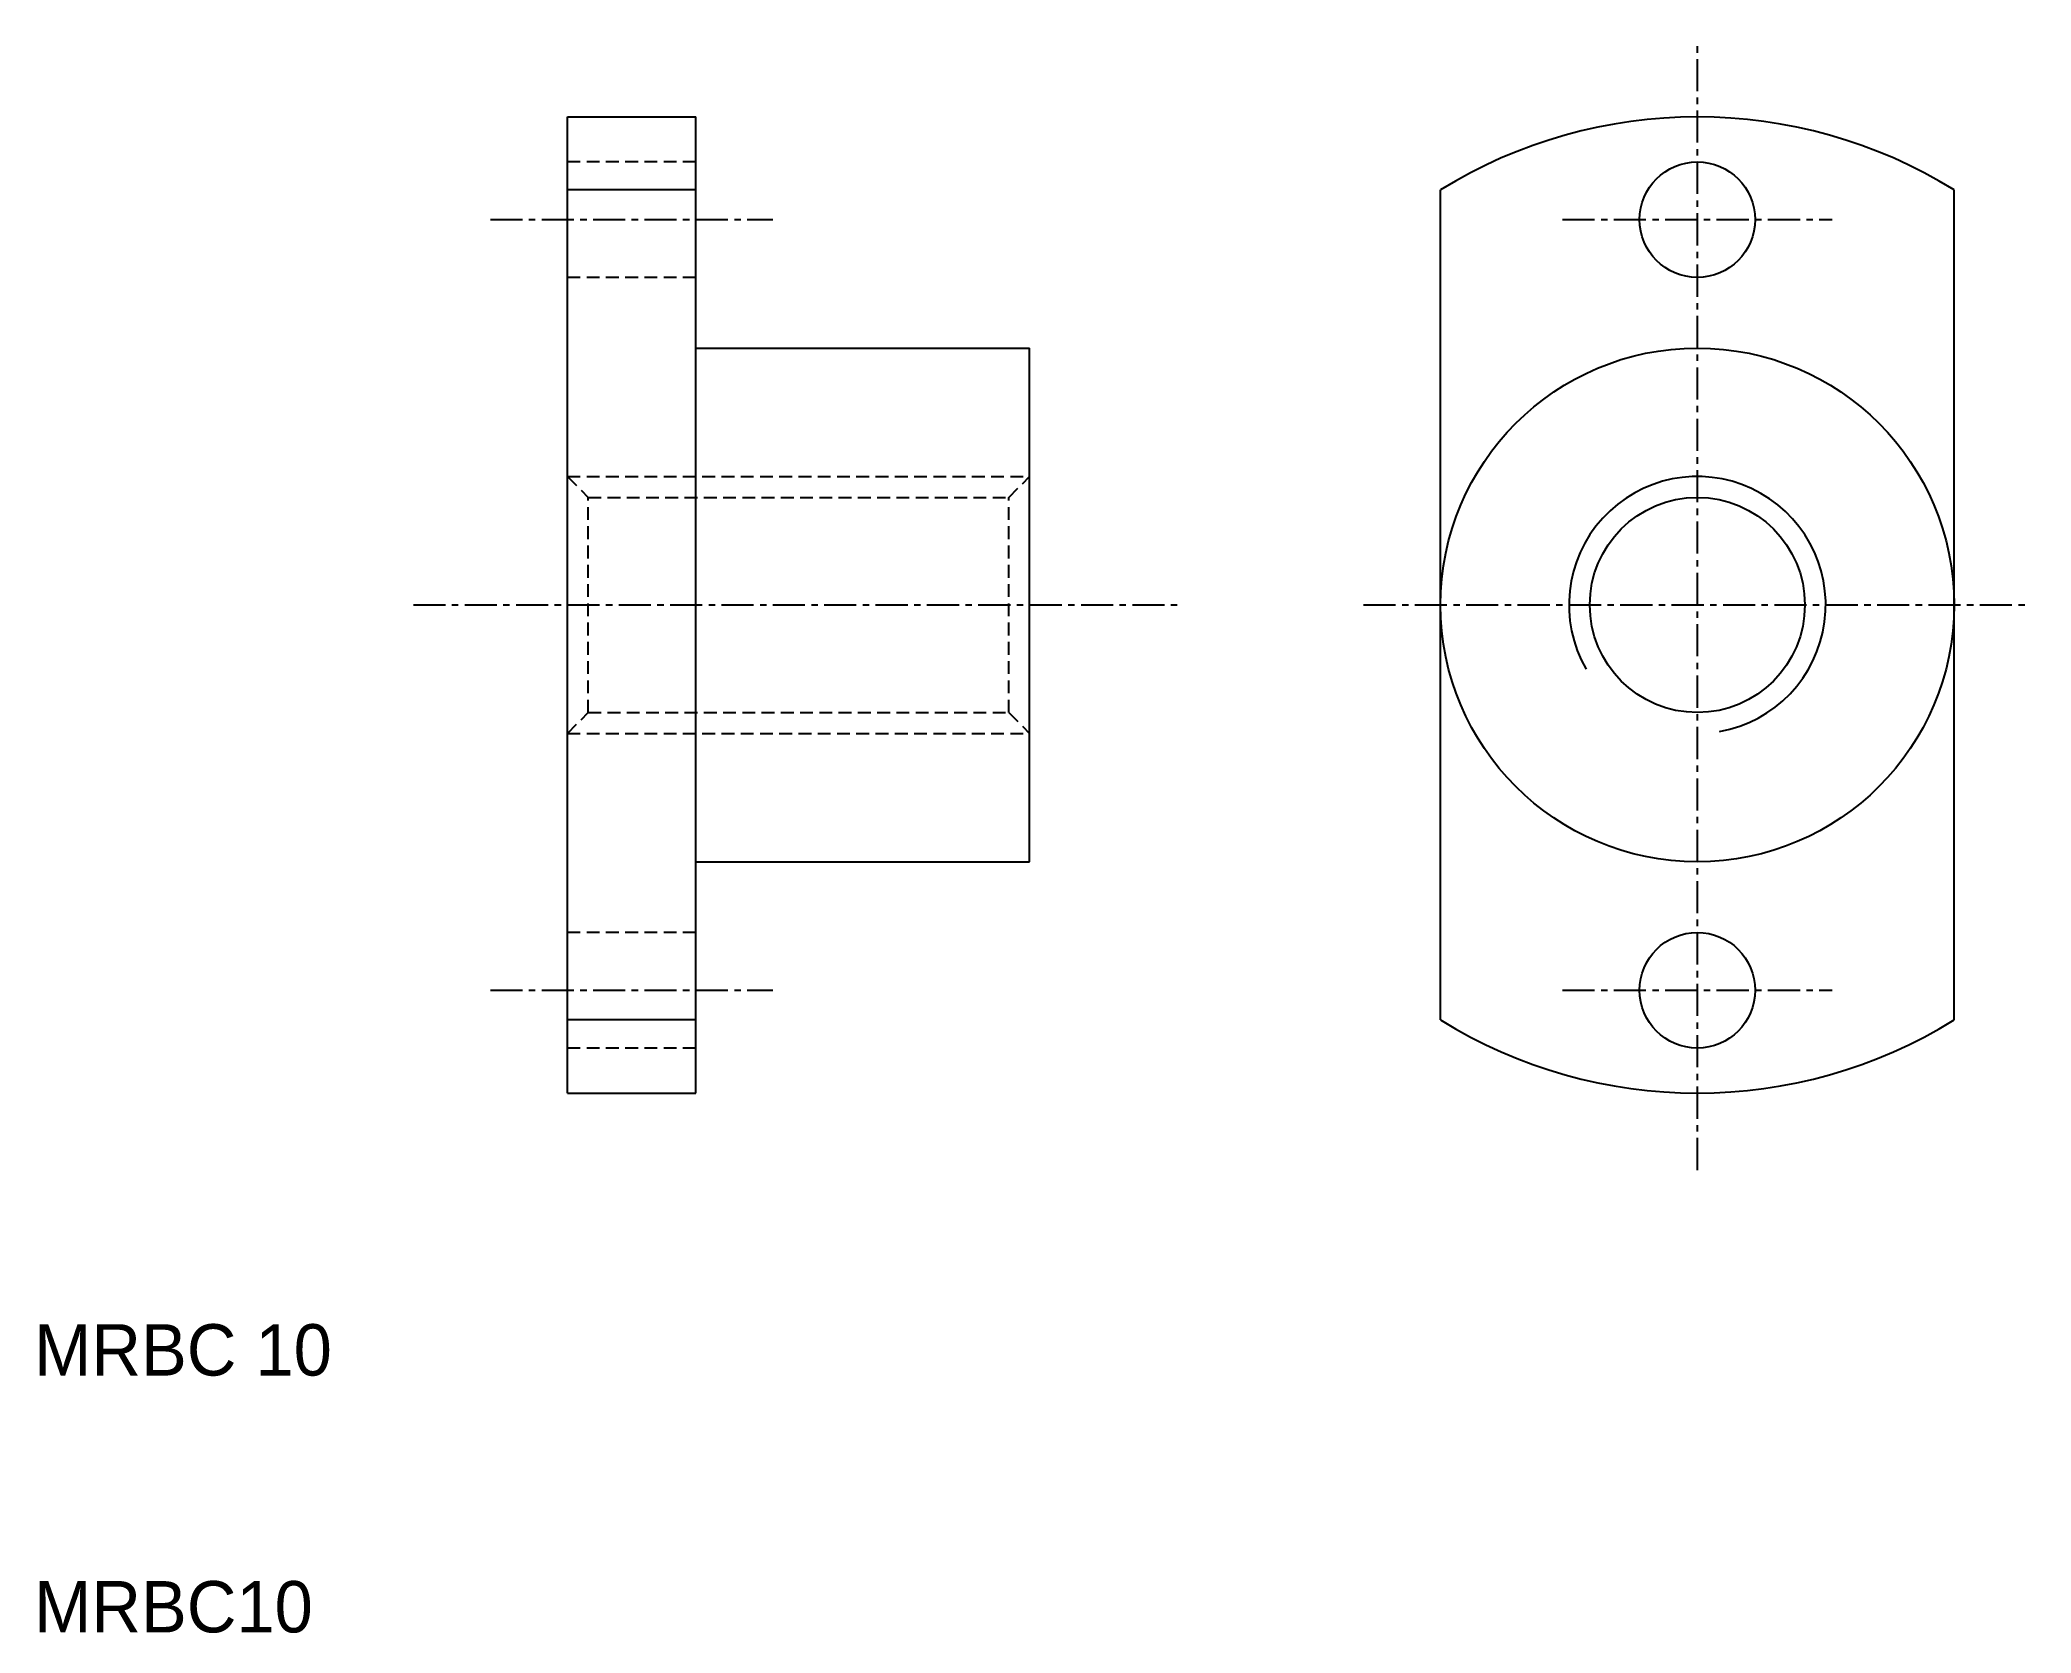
# Model space of a CAD drawing. Extents: x 10.2 to 87.8, y 10 to 72.
import ezdxf

# ---------------------------------------------------------------- set-up
doc = ezdxf.new("R2010")
doc.units = 0
doc.linetypes.add('CENTER', pattern=[2, 1.25, -0.25, 0.25, -0.25])
doc.linetypes.add('DASHED', pattern=[0.75, 0.5, -0.25])
doc.layers.get('0').update_dxf_attribs({"linetype": 'CONTINUOUS'})
doc.layers.add('CENTER', color=1, linetype='CENTER')

msp = doc.modelspace()

# ---------------------------------------------------------------- linework, layer by layer
at = {"color": 7, "linetype": 'CONTINUOUS'}
for p, q in [((30.765, 31), (30.765, 69)), ((30.765, 69), (35.765, 69)), ((35.765, 31), (35.765, 69)), ((35.765, 66.155), (30.765, 66.155)), ((64.765, 33.845), (64.765, 66.155)), ((84.765, 33.845), (84.765, 66.155)), ((35.765, 60), (48.765, 60)), ((48.765, 40), (48.765, 60)), ((35.765, 40), (48.765, 40)), ((35.765, 33.845), (30.765, 33.845)), ((30.765, 31), (35.765, 31))]:
    msp.add_line(p, q, dxfattribs=at)
at = {"color": 3, "linetype": 'DASHED'}
for p, q in [((35.765, 67.25), (30.765, 67.25)), ((35.765, 62.75), (30.765, 62.75)), ((30.765, 55), (48.765, 55)), ((30.765, 55), (31.577, 54.188)), ((47.953, 54.188), (48.765, 55)), ((31.577, 54.188), (47.953, 54.188)), ((31.577, 45.812), (31.577, 54.188)), ((47.953, 45.812), (47.953, 54.188)), ((30.765, 45), (31.577, 45.812)), ((31.577, 45.812), (47.953, 45.812)), ((47.953, 45.812), (48.765, 45)), ((30.765, 45), (48.765, 45)), ((35.765, 37.25), (30.765, 37.25)), ((35.765, 32.75), (30.765, 32.75))]:
    msp.add_line(p, q, dxfattribs=at)
at = {"color": 7, "linetype": 'CONTINUOUS'}
for centre, radius in [((74.765, 65), 2.25), ((74.765, 65), 2.25), ((74.765, 50), 10), ((74.765, 50), 4.188), ((74.765, 35), 2.25), ((74.765, 35), 2.25)]:
    msp.add_circle(centre, radius, dxfattribs=at)
for start, end in [(58.24314, 121.75686), (238.24314, 301.75686)]:
    msp.add_arc((74.765, 50), 19, start, end, dxfattribs=at)
at = {"color": 3, "linetype": 'CONTINUOUS'}
msp.add_arc((74.765, 50), 5, 280, 210, dxfattribs=at)
at = {"layer": 'CENTER', "color": 1, "linetype": 'CENTER'}
for p, q in [((74.765, 28), (74.765, 72)), ((27.765, 65), (38.765, 65)), ((69.515, 65), (80.015, 65)), ((24.765, 50), (54.765, 50)), ((61.765, 50), (87.765, 50)), ((27.765, 35), (38.765, 35)), ((69.515, 35), (80.015, 35))]:
    msp.add_line(p, q, dxfattribs=at)

# ---------------------------------------------------------------- texts
at = {"color": 7, "linetype": 'CONTINUOUS'}
for s, p in [('MRBC 10', (10, 20)), ('MRBC10', (10, 10))]:
    msp.add_text(s, height=2, dxfattribs=at).set_placement(p)

doc.saveas('drawing.dxf')
